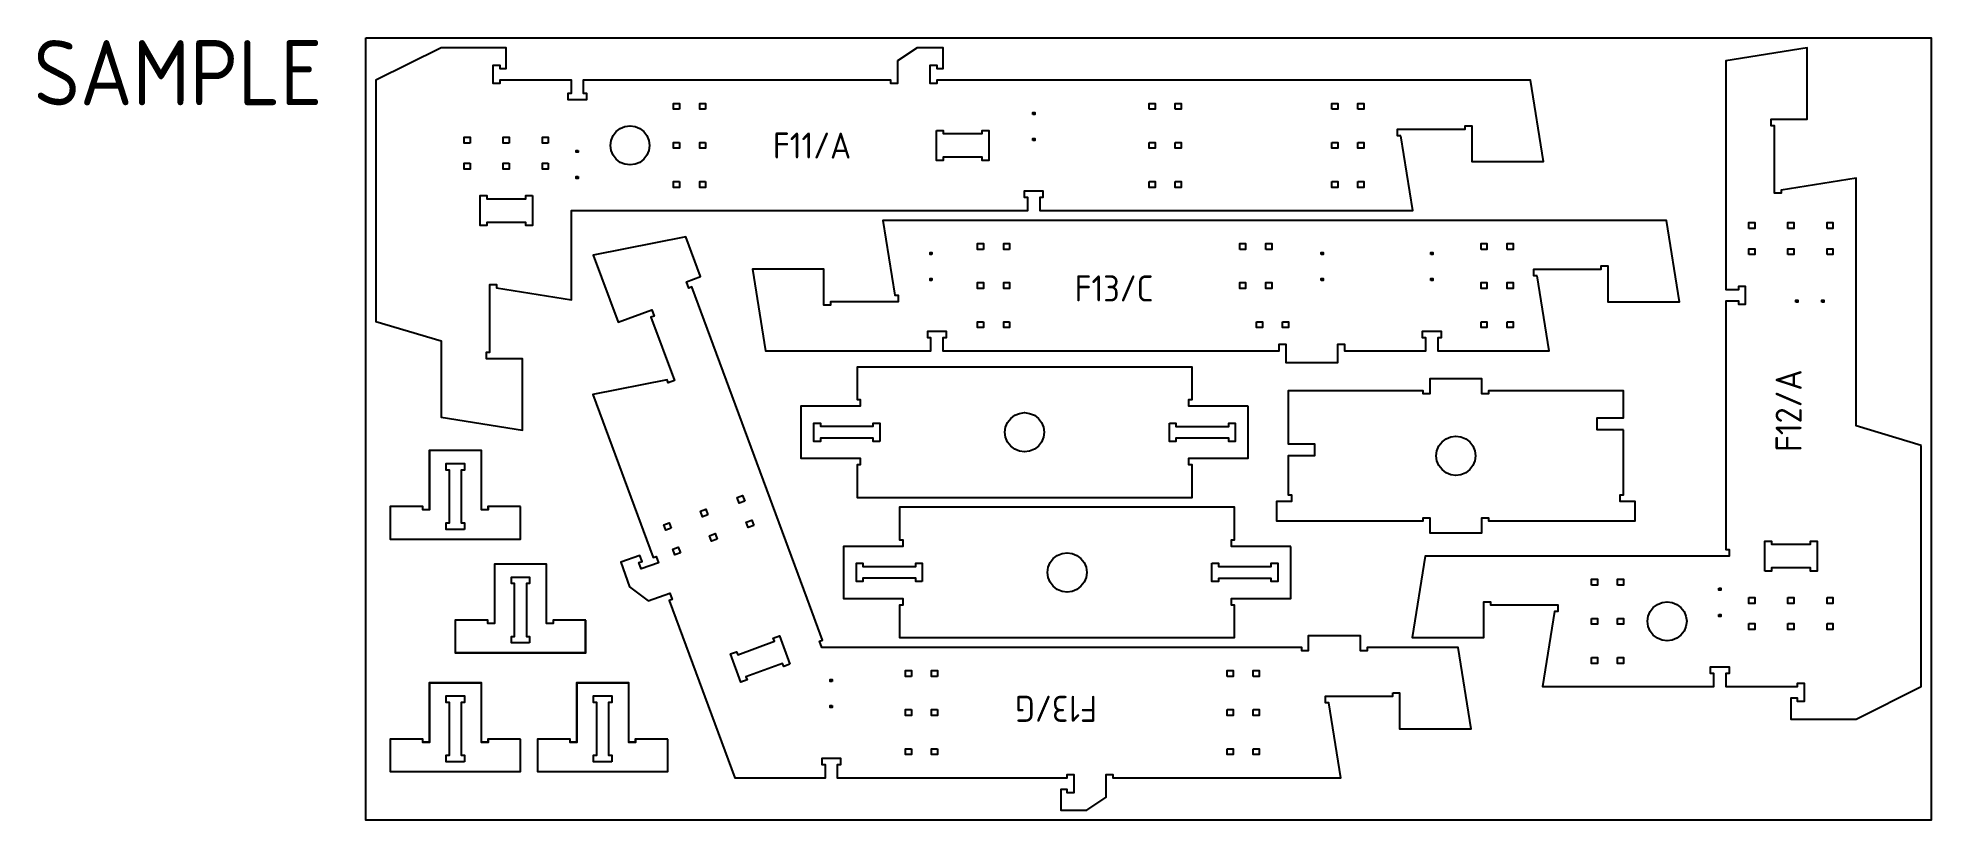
# Model space of a CAD drawing. Header units: inches. Extents: x -521 to 2382, y 5117 to 6317.
import ezdxf

# ---------------------------------------------------------------- set-up
doc = ezdxf.new("R2010")
doc.units = ezdxf.units.IN
doc.header["$MEASUREMENT"] = 0
for name, color, linetype in [('0_BOARD_18mmStructuralPly', 1, 'Continuous'), ('1_6mm tool_18mm deep_outside', 4, 'Continuous'), ('2_6mm tool_18mm deep_inside', 163, 'Continuous'), ('3_9mm tool_18mm deep_hole', 6, 'Continuous'), ('4_3mm tool_18mm deep_hole', 3, 'Continuous'), ('5_3mm tool_2mmDeep_none', 2, 'Continuous')]:
    doc.layers.add(name, color=color, linetype=linetype)
doc.styles.get("Standard").update_dxf_attribs({"font": 'isocp.shx', "height": 40})

msp = doc.modelspace()

# ---------------------------------------------------------------- linework, layer by layer
at = {"layer": '0_BOARD_18mmStructuralPly'}
msp.add_lwpolyline([(-18, 6317.3), (2382, 6317.3), (2382, 5117.3), (-18, 5117.3)], close=True, dxfattribs=at)
at = {"layer": '1_6mm tool_18mm deep_outside'}
for points in [[(1569.1, 6167.2), (1564, 6167.2), (1564, 6177.4), (1667.4, 6177.4), (1667.4, 6182.4), (1677.6, 6182.4), (1677.6, 6127.4), (1787.4, 6127.4), (1767.5, 6252.2), (857.1, 6252.2), (857.1, 6247.2), (846.9, 6247.2), (846.9, 6275.4), (857.1, 6275.4), (857.1, 6270.4), (866.9, 6270.4), (866.9, 6302.2), (827.1, 6302.2), (797.1, 6282.2), (797.1, 6247.2), (786.9, 6247.2), (786.9, 6252.2), (315.1, 6252.2), (315.1, 6232.4), (320.1, 6232.4), (320.1, 6222.2), (291.9, 6222.2), (291.9, 6232.4), (296.9, 6232.4), (296.9, 6252.2), (187.1, 6252.2), (187.1, 6247.2), (176.9, 6247.2), (176.9, 6275.4), (187.1, 6275.4), (187.1, 6270.4), (196.9, 6270.4), (196.9, 6302.2), (97.1, 6302.2), (-2.9, 6252.2), (-2.9, 5882.3), (97.1, 5852.3), (97.1, 5735.3), (221.9, 5715.4), (221.9, 5825.1), (166.9, 5825.1), (166.9, 5835.3), (171.9, 5835.3), (171.9, 5938.7), (182.1, 5938.7), (182.1, 5933.7), (296.9, 5915.4), (296.9, 6052.4), (996.9, 6052.4), (996.9, 6072.2), (991.9, 6072.2), (991.9, 6082.4), (1020.1, 6082.4), (1020.1, 6072.2), (1015.1, 6072.2), (1015.1, 6052.4), (1587.4, 6052.4)], [(2366.9, 5692.2), (2266.9, 5722.2), (2266.9, 6102.2), (2152.1, 6083.8), (2152.1, 6078.8), (2141.9, 6078.8), (2141.9, 6182.2), (2136.9, 6182.2), (2136.9, 6192.4), (2191.9, 6192.4), (2191.9, 6302.2), (2067.1, 6282.2), (2067.1, 5931.4), (2086.9, 5931.4), (2086.9, 5936.4), (2097.1, 5936.4), (2097.1, 5908.2), (2086.9, 5908.2), (2086.9, 5913.2), (2067.1, 5913.2), (2067.1, 5532.4), (2072.1, 5532.4), (2072.1, 5522.2), (2067, 5522.2), (1606.2, 5522.2), (1586.2, 5397.4), (1696, 5397.4), (1696, 5452.4), (1706.2, 5452.4), (1706.2, 5447.4), (1809.6, 5447.4), (1809.6, 5437.2), (1804.6, 5437.2), (1786.2, 5322.4), (2048.9, 5322.4), (2048.9, 5342.2), (2043.9, 5342.2), (2043.9, 5352.4), (2072.1, 5352.4), (2072.1, 5342.2), (2067.1, 5342.2), (2067.1, 5322.4), (2176.9, 5322.4), (2176.9, 5327.4), (2187.1, 5327.4), (2187.1, 5299.2), (2176.9, 5299.2), (2176.9, 5304.2), (2167.1, 5304.2), (2167.1, 5272.4), (2267, 5272.4), (2366.9, 5322.3)], [(1556.7, 5312.4), (1566.9, 5312.4), (1566.9, 5257.4), (1676.7, 5257.4), (1656.7, 5382.2), (1517, 5382.2), (1517, 5377.2), (1506.8, 5377.2), (1506.8, 5400.2), (1427, 5400.2), (1427, 5377.2), (1416.8, 5377.2), (1416.8, 5382.2), (681.1, 5382.2), (677.6, 5391.7), (682.2, 5393.4), (658.6, 5457.2), (481.6, 5935.3), (476.9, 5933.5), (473.3, 5943.1), (494.9, 5951.1), (472.3, 6012.1), (330.5, 5983.9), (368.6, 5880.9), (420.2, 5900), (423.7, 5890.5), (419, 5888.7), (454.9, 5791.8), (445.4, 5788.2), (443.6, 5792.9), (329.6, 5770.3), (422.3, 5520), (427.2, 5521.7), (430.6, 5512.1), (404, 5502.7), (400.6, 5512.3), (405.3, 5514), (402, 5523.2), (372.7, 5512.8), (386, 5475.2), (414.8, 5453.7), (447.9, 5465.4), (451.3, 5455.8), (446.7, 5454.2), (547.4, 5182.4), (686.4, 5182.4), (686.4, 5202.2), (681.4, 5202.2), (681.4, 5212.4), (709.6, 5212.4), (709.6, 5202.2), (704.6, 5202.2), (704.6, 5182.4), (1057.2, 5182.4), (1057.2, 5187.4), (1067.4, 5187.4), (1067.4, 5159.2), (1057.2, 5159.2), (1057.2, 5164.2), (1047.4, 5164.2), (1047.4, 5132.4), (1087.3, 5132.4), (1117.2, 5152.3), (1117.2, 5187.4), (1127.4, 5187.4), (1127.4, 5182.4), (1476.7, 5182.4), (1458.3, 5297.2), (1453.3, 5297.2), (1453.3, 5307.4), (1556.7, 5307.4)], [(1777.9, 5952.2), (1772.9, 5952.2), (1772.9, 5962.4), (1876.3, 5962.4), (1876.3, 5967.4), (1886.5, 5967.4), (1886.5, 5912.4), (1996.3, 5912.4), (1976.3, 6037.2), (774.5, 6037.2), (792.9, 5922.4), (797.9, 5922.4), (797.9, 5912.2), (694.5, 5912.2), (694.5, 5907.2), (684.3, 5907.2), (684.3, 5962.2), (574.5, 5962.2), (594.5, 5837.4), (848.3, 5837.4), (848.3, 5857.2), (843.3, 5857.2), (843.3, 5867.4), (871.5, 5867.4), (871.5, 5857.2), (866.5, 5857.2), (866.5, 5837.4), (1382.3, 5837.4), (1382.3, 5847.4), (1392.5, 5847.4), (1392.5, 5819.4), (1472.3, 5819.4), (1472.3, 5847.4), (1482.5, 5847.4), (1482.5, 5837.4), (1607.3, 5837.4), (1607.3, 5857.2), (1602.3, 5857.2), (1602.3, 5867.4), (1630.5, 5867.4), (1630.5, 5857.2), (1625.5, 5857.2), (1625.5, 5837.4), (1796.3, 5837.4)], [(1334.8, 5752.2), (1243.8, 5752.2), (1243.8, 5762.4), (1248.8, 5762.4), (1248.8, 5812.2), (735, 5812.2), (735, 5762.4), (740, 5762.4), (740, 5752.2), (649, 5752.2), (649, 5672.4), (740, 5672.4), (740, 5662.2), (735, 5662.2), (735, 5612.4), (1248.8, 5612.4), (1248.8, 5662.2), (1243.8, 5662.2), (1243.8, 5672.4), (1334.8, 5672.4)], [(1910.1, 5716.1), (1870.1, 5716.1), (1870.1, 5734.3), (1910.1, 5734.3), (1910.1, 5776), (1703.3, 5776), (1703.3, 5771), (1693.1, 5771), (1693.1, 5794), (1613.3, 5794), (1613.3, 5771), (1603.1, 5771), (1603.1, 5776), (1396.3, 5776), (1396.3, 5694.3), (1436.3, 5694.3), (1436.3, 5676.1), (1396.3, 5676.1), (1396.3, 5616.2), (1401.3, 5616.2), (1401.3, 5606), (1378.3, 5606), (1378.3, 5576.2), (1603.1, 5576.2), (1603.1, 5581.2), (1613.3, 5581.2), (1613.3, 5558.2), (1693.1, 5558.2), (1693.1, 5581.2), (1703.3, 5581.2), (1703.3, 5576.2), (1928.1, 5576.2), (1928.1, 5606), (1905.1, 5606), (1905.1, 5616.2), (1910.1, 5616.2)], [(219.1, 5598.3), (169.1, 5598.3), (169.1, 5593.3), (159.1, 5593.3), (159.1, 5684.3), (79.1, 5684.3), (79.1, 5593.3), (69.1, 5593.3), (69.1, 5598.3), (19.1, 5598.3), (19.1, 5548.3), (219.1, 5548.3)], [(219, 5598.2), (169.2, 5598.2), (169.2, 5593.2), (159, 5593.2), (159, 5684.2), (79.2, 5684.2), (79.2, 5593.2), (69, 5593.2), (69, 5598.2), (19.2, 5598.2), (19.2, 5548.4), (219, 5548.4)], [(1400, 5537.2), (1309, 5537.2), (1309, 5547.4), (1314, 5547.4), (1314, 5597.2), (800.2, 5597.2), (800.2, 5547.4), (805.2, 5547.4), (805.2, 5537.2), (714.2, 5537.2), (714.2, 5457.4), (723.9, 5457.4), (805.2, 5457.4), (805.2, 5447.2), (800.2, 5447.2), (800.2, 5397.4), (1314, 5397.4), (1314, 5447.2), (1309, 5447.2), (1309, 5457.4), (1400, 5457.4)], [(318.9, 5424.1), (268.9, 5424.1), (268.9, 5419.1), (258.9, 5419.1), (258.9, 5510.1), (178.9, 5510.1), (178.9, 5419.1), (168.9, 5419.1), (168.9, 5424.1), (118.9, 5424.1), (118.9, 5374.1), (318.9, 5374.1)], [(318.8, 5424), (269, 5424), (269, 5419), (258.8, 5419), (258.8, 5510), (179, 5510), (179, 5419), (168.8, 5419), (168.8, 5424), (119, 5424), (119, 5374.2), (318.8, 5374.2)], [(219.1, 5241.7), (169.1, 5241.7), (169.1, 5236.7), (159.1, 5236.7), (159.1, 5327.7), (79.1, 5327.7), (79.1, 5236.7), (69.1, 5236.7), (69.1, 5241.7), (19.1, 5241.7), (19.1, 5191.7), (219.1, 5191.7)], [(219, 5241.6), (169.2, 5241.6), (169.2, 5236.6), (159, 5236.6), (159, 5327.6), (79.2, 5327.6), (79.2, 5236.6), (69, 5236.6), (69, 5241.6), (19.2, 5241.6), (19.2, 5191.8), (219, 5191.8)], [(445, 5241.7), (395, 5241.7), (395, 5236.7), (385, 5236.7), (385, 5327.7), (305, 5327.7), (305, 5236.7), (295, 5236.7), (295, 5241.7), (245, 5241.7), (245, 5191.7), (445, 5191.7)], [(444.9, 5241.6), (395.1, 5241.6), (395.1, 5236.6), (384.9, 5236.6), (384.9, 5327.6), (305.1, 5327.6), (305.1, 5236.6), (294.9, 5236.6), (294.9, 5241.6), (245.1, 5241.6), (245.1, 5191.8), (444.9, 5191.8)]]:
    msp.add_lwpolyline(points, close=True, dxfattribs=at)
at = {"layer": '2_6mm tool_18mm deep_inside'}
for points in [[(416.9, 6152.3), (415.9, 6144.5), (412.9, 6137.3), (408.1, 6131.1), (401.9, 6126.3), (394.7, 6123.3), (386.9, 6122.3), (379.1, 6123.3), (371.9, 6126.3), (365.7, 6131.1), (360.9, 6137.3), (357.9, 6144.5), (356.9, 6152.3), (357.9, 6160), (360.9, 6167.3), (365.7, 6173.5), (371.9, 6178.3), (379.1, 6181.2), (386.9, 6182.3), (394.7, 6181.2), (401.9, 6178.3), (408.1, 6173.5), (412.9, 6167.3), (415.9, 6160)], [(856.9, 6175.4), (867.1, 6175.4), (867.1, 6170.4), (926.9, 6170.4), (926.9, 6175.4), (937.1, 6175.4), (937.1, 6129.2), (926.9, 6129.2), (926.9, 6134.2), (867.1, 6134.2), (867.1, 6129.2), (856.9, 6129.2)], [(237.1, 6075.4), (237.1, 6029.2), (226.9, 6029.2), (226.9, 6034.2), (167.1, 6034.2), (167.1, 6029.2), (156.9, 6029.2), (156.9, 6075.4), (167.1, 6075.4), (167.1, 6070.4), (226.9, 6070.4), (226.9, 6075.4)], [(770, 5698.2), (759.8, 5698.2), (759.8, 5703.2), (679, 5703.2), (679, 5698.2), (668.8, 5698.2), (668.8, 5726.4), (679, 5726.4), (679, 5721.4), (759.8, 5721.4), (759.8, 5726.4), (770, 5726.4)], [(1022, 5712.3), (1020.9, 5704.5), (1017.9, 5697.2), (1013.2, 5691), (1006.9, 5686.2), (999.7, 5683.2), (991.9, 5682.2), (984.1, 5683.2), (976.8, 5686.2), (970.6, 5691), (965.8, 5697.2), (962.8, 5704.5), (961.8, 5712.3), (962.8, 5720.1), (965.8, 5727.3), (970.6, 5733.5), (976.8, 5738.3), (984.1, 5741.3), (991.9, 5742.4), (999.7, 5741.3), (1006.9, 5738.3), (1013.2, 5733.5), (1017.9, 5727.3), (1020.9, 5720.1)], [(1213.9, 5726.3), (1223.9, 5726.3), (1223.9, 5721.3), (1304.9, 5721.3), (1304.9, 5726.3), (1314.9, 5726.3), (1314.9, 5698.3), (1304.9, 5698.3), (1304.9, 5703.3), (1223.9, 5703.3), (1223.9, 5698.3), (1213.9, 5698.3)], [(1623.1, 5676.1), (1624.2, 5683.9), (1627.2, 5691.2), (1632, 5697.4), (1638.2, 5702.2), (1645.4, 5705.2), (1653.2, 5706.2), (1661, 5705.2), (1668.3, 5702.2), (1674.5, 5697.4), (1679.3, 5691.2), (1682.3, 5683.9), (1683.3, 5676.1), (1682.3, 5668.3), (1679.3, 5661.1), (1674.5, 5654.9), (1668.3, 5650.1), (1661, 5647.1), (1653.2, 5646), (1645.4, 5647.1), (1638.2, 5650.1), (1632, 5654.9), (1627.2, 5661.1), (1624.2, 5668.3)], [(133.2, 5563.2), (105, 5563.2), (105, 5573.4), (110, 5573.4), (110, 5654.2), (105, 5654.2), (105, 5664.4), (133.2, 5664.4), (133.2, 5654.2), (128.2, 5654.2), (128.2, 5573.4), (133.2, 5573.4)], [(2126.9, 5499.2), (2126.9, 5545.4), (2137.1, 5545.4), (2137.1, 5540.4), (2196.9, 5540.4), (2196.9, 5545.4), (2207.1, 5545.4), (2207.1, 5499.2), (2196.9, 5499.2), (2196.9, 5504.2), (2137.1, 5504.2), (2137.1, 5499.2)], [(1027, 5497.3), (1028, 5505.1), (1031, 5512.3), (1035.8, 5518.5), (1042, 5523.3), (1049.3, 5526.3), (1057.1, 5527.4), (1064.9, 5526.3), (1072.1, 5523.3), (1078.4, 5518.5), (1083.1, 5512.3), (1086.1, 5505.1), (1087.2, 5497.3), (1086.1, 5489.5), (1083.1, 5482.2), (1078.4, 5476), (1072.1, 5471.2), (1064.9, 5468.2), (1057.1, 5467.2), (1049.3, 5468.2), (1042, 5471.2), (1035.8, 5476), (1031, 5482.2), (1028, 5489.5)], [(232.9, 5389.1), (204.9, 5389.1), (204.9, 5399.1), (209.9, 5399.1), (209.9, 5480.1), (204.9, 5480.1), (204.9, 5490.1), (232.9, 5490.1), (232.9, 5480.1), (227.9, 5480.1), (227.9, 5399.1), (232.9, 5399.1)], [(835.1, 5483.3), (825.1, 5483.3), (825.1, 5488.3), (744.1, 5488.3), (744.1, 5483.3), (734.1, 5483.3), (734.1, 5511.3), (744.1, 5511.3), (744.1, 5506.3), (825.1, 5506.3), (825.1, 5511.3), (835.1, 5511.3)], [(1279, 5511.4), (1289.2, 5511.4), (1289.2, 5506.4), (1370, 5506.4), (1370, 5511.4), (1380.2, 5511.4), (1380.2, 5483.2), (1370, 5483.2), (1370, 5488.2), (1289.2, 5488.2), (1289.2, 5483.2), (1279, 5483.2)], [(1948.2, 5430), (1951.2, 5437.3), (1955.9, 5443.5), (1962.2, 5448.3), (1969.4, 5451.2), (1977.2, 5452.3), (1984.9, 5451.2), (1992.2, 5448.3), (1998.4, 5443.5), (2003.1, 5437.3), (2006.1, 5430), (2007.2, 5422.3), (2006.1, 5414.5), (2003.1, 5407.3), (1998.4, 5401.1), (1992.2, 5396.3), (1984.9, 5393.3), (1977.2, 5392.3), (1969.4, 5393.3), (1962.2, 5396.3), (1955.9, 5401.1), (1951.2, 5407.3), (1948.2, 5414.5), (1947.2, 5422.3)], [(632.1, 5356.7), (622.5, 5353.1), (620.8, 5357.8), (564.7, 5337.1), (566.4, 5332.4), (556.9, 5328.8), (540.8, 5372.2), (550.4, 5375.7), (552.1, 5371), (608.2, 5391.8), (606.5, 5396.5), (616, 5400)], [(133.2, 5206.6), (105, 5206.6), (105, 5216.8), (110, 5216.8), (110, 5297.6), (105, 5297.6), (105, 5307.8), (133.2, 5307.8), (133.2, 5297.6), (128.2, 5297.6), (128.2, 5216.8), (133.2, 5216.8)], [(359.1, 5206.6), (330.9, 5206.6), (330.9, 5216.8), (335.9, 5216.8), (335.9, 5297.6), (330.9, 5297.6), (330.9, 5307.8), (359.1, 5307.8), (359.1, 5297.6), (354.1, 5297.6), (354.1, 5216.8), (359.1, 5216.8)]]:
    msp.add_lwpolyline(points, close=True, dxfattribs=at)
at = {"layer": '3_9mm tool_18mm deep_hole'}
for points in [[(462.7, 6207.8), (453.7, 6207.8), (453.7, 6216.8), (462.7, 6216.8)], [(502.7, 6207.8), (493.7, 6207.8), (493.7, 6216.8), (502.7, 6216.8)], [(1183, 6207.8), (1183, 6216.8), (1192, 6216.8), (1192, 6207.8)], [(1223, 6207.8), (1223, 6216.8), (1232, 6216.8), (1232, 6207.8)], [(1463, 6207.8), (1463, 6216.8), (1472, 6216.8), (1472, 6207.8)], [(1503, 6207.8), (1503, 6216.8), (1512, 6216.8), (1512, 6207.8)], [(141.5, 6155.8), (132.5, 6155.8), (132.5, 6164.8), (141.5, 6164.8)], [(201.5, 6155.8), (192.5, 6155.8), (192.5, 6164.8), (201.5, 6164.8)], [(261.5, 6155.8), (252.5, 6155.8), (252.5, 6164.8), (261.5, 6164.8)], [(462.7, 6156.8), (462.7, 6147.8), (453.7, 6147.8), (453.7, 6156.8)], [(502.7, 6156.8), (502.7, 6147.8), (493.7, 6147.8), (493.7, 6156.8)], [(1183, 6156.8), (1192, 6156.8), (1192, 6147.8), (1183, 6147.8)], [(1223, 6156.8), (1232, 6156.8), (1232, 6147.8), (1223, 6147.8)], [(1463, 6156.8), (1472, 6156.8), (1472, 6147.8), (1463, 6147.8)], [(1503, 6156.8), (1512, 6156.8), (1512, 6147.8), (1503, 6147.8)], [(141.5, 6124.8), (141.5, 6115.8), (132.5, 6115.8), (132.5, 6124.8)], [(201.5, 6124.8), (201.5, 6115.8), (192.5, 6115.8), (192.5, 6124.8)], [(261.5, 6124.8), (261.5, 6115.8), (252.5, 6115.8), (252.5, 6124.8)], [(462.7, 6096.8), (462.7, 6087.8), (453.7, 6087.8), (453.7, 6096.8)], [(502.7, 6096.8), (502.7, 6087.8), (493.7, 6087.8), (493.7, 6096.8)], [(1183, 6096.8), (1192, 6096.8), (1192, 6087.8), (1183, 6087.8)], [(1223, 6096.8), (1232, 6096.8), (1232, 6087.8), (1223, 6087.8)], [(1463, 6096.8), (1472, 6096.8), (1472, 6087.8), (1463, 6087.8)], [(1503, 6096.8), (1512, 6096.8), (1512, 6087.8), (1503, 6087.8)], [(2102.5, 6024.8), (2102.5, 6033.8), (2111.5, 6033.8), (2111.5, 6024.8)], [(2162.5, 6024.8), (2162.5, 6033.8), (2171.5, 6033.8), (2171.5, 6024.8)], [(2222.5, 6024.8), (2222.5, 6033.8), (2231.5, 6033.8), (2231.5, 6024.8)], [(928.9, 5992.8), (919.9, 5992.8), (919.9, 6001.8), (928.9, 6001.8)], [(928.9, 5992.8), (919.9, 5992.8), (919.9, 6001.8), (928.9, 6001.8)], [(968.9, 5992.8), (959.9, 5992.8), (959.9, 6001.8), (968.9, 6001.8)], [(968.9, 5992.8), (959.9, 5992.8), (959.9, 6001.8), (968.9, 6001.8)], [(1321.9, 5992.8), (1321.9, 6001.8), (1330.9, 6001.8), (1330.9, 5992.8)], [(1321.9, 5992.8), (1321.9, 6001.8), (1330.9, 6001.8), (1330.9, 5992.8)], [(1361.9, 5992.8), (1361.9, 6001.8), (1370.9, 6001.8), (1370.9, 5992.8)], [(1361.9, 5992.8), (1361.9, 6001.8), (1370.9, 6001.8), (1370.9, 5992.8)], [(1691.9, 5992.8), (1691.9, 6001.8), (1700.9, 6001.8), (1700.9, 5992.8)], [(1691.9, 5992.8), (1691.9, 6001.8), (1700.9, 6001.8), (1700.9, 5992.8)], [(1731.9, 5992.8), (1731.9, 6001.8), (1740.9, 6001.8), (1740.9, 5992.8)], [(1731.9, 5992.8), (1731.9, 6001.8), (1740.9, 6001.8), (1740.9, 5992.8)], [(2102.5, 5984.8), (2102.5, 5993.8), (2111.5, 5993.8), (2111.5, 5984.8)], [(2162.5, 5984.8), (2162.5, 5993.8), (2171.5, 5993.8), (2171.5, 5984.8)], [(2222.5, 5984.8), (2222.5, 5993.8), (2231.5, 5993.8), (2231.5, 5984.8)], [(928.9, 5941.8), (928.9, 5932.8), (919.9, 5932.8), (919.9, 5941.8)], [(928.9, 5932.8), (919.9, 5932.8), (919.9, 5941.8), (928.9, 5941.8)], [(968.9, 5941.8), (968.9, 5932.8), (959.9, 5932.8), (959.9, 5941.8)], [(968.9, 5932.8), (959.9, 5932.8), (959.9, 5941.8), (968.9, 5941.8)], [(1321.9, 5941.8), (1330.9, 5941.8), (1330.9, 5932.8), (1321.9, 5932.8)], [(1321.9, 5932.8), (1321.9, 5941.8), (1330.9, 5941.8), (1330.9, 5932.8)], [(1361.9, 5941.8), (1370.9, 5941.8), (1370.9, 5932.8), (1361.9, 5932.8)], [(1361.9, 5932.8), (1361.9, 5941.8), (1370.9, 5941.8), (1370.9, 5932.8)], [(1691.9, 5941.8), (1700.9, 5941.8), (1700.9, 5932.8), (1691.9, 5932.8)], [(1691.9, 5932.8), (1691.9, 5941.8), (1700.9, 5941.8), (1700.9, 5932.8)], [(1731.9, 5941.8), (1740.9, 5941.8), (1740.9, 5932.8), (1731.9, 5932.8)], [(1731.9, 5932.8), (1731.9, 5941.8), (1740.9, 5941.8), (1740.9, 5932.8)], [(928.9, 5881.8), (928.9, 5872.8), (919.9, 5872.8), (919.9, 5881.8)], [(928.9, 5881.8), (928.9, 5872.8), (919.9, 5872.8), (919.9, 5881.8)], [(968.9, 5881.8), (968.9, 5872.8), (959.9, 5872.8), (959.9, 5881.8)], [(968.9, 5881.8), (968.9, 5872.8), (959.9, 5872.8), (959.9, 5881.8)], [(1347.5, 5881.8), (1356.5, 5881.8), (1356.5, 5872.8), (1347.5, 5872.8)], [(1347.5, 5881.8), (1356.5, 5881.8), (1356.5, 5872.8), (1347.5, 5872.8)], [(1387.5, 5881.8), (1396.5, 5881.8), (1396.5, 5872.8), (1387.5, 5872.8)], [(1387.5, 5881.8), (1396.5, 5881.8), (1396.5, 5872.8), (1387.5, 5872.8)], [(1691.9, 5881.8), (1700.9, 5881.8), (1700.9, 5872.8), (1691.9, 5872.8)], [(1691.9, 5881.8), (1700.9, 5881.8), (1700.9, 5872.8), (1691.9, 5872.8)], [(1731.9, 5881.8), (1740.9, 5881.8), (1740.9, 5872.8), (1731.9, 5872.8)], [(1731.9, 5881.8), (1740.9, 5881.8), (1740.9, 5872.8), (1731.9, 5872.8)], [(562.7, 5606.7), (554.3, 5603.6), (551.1, 5612), (559.6, 5615.1)], [(506.4, 5585.8), (498, 5582.7), (494.9, 5591.2), (503.3, 5594.3)], [(576.6, 5569.2), (568.1, 5566), (565, 5574.5), (573.5, 5577.6)], [(450.2, 5565), (441.7, 5561.9), (438.6, 5570.3), (447, 5573.4)], [(520.3, 5548.3), (511.9, 5545.2), (508.8, 5553.6), (517.2, 5556.8)], [(464.1, 5527.5), (455.6, 5524.4), (452.5, 5532.8), (460.9, 5535.9)], [(1861.3, 5477.8), (1861.3, 5486.8), (1870.3, 5486.8), (1870.3, 5477.8)], [(1901.3, 5477.8), (1901.3, 5486.8), (1910.3, 5486.8), (1910.3, 5477.8)], [(2102.5, 5458.8), (2111.5, 5458.8), (2111.5, 5449.8), (2102.5, 5449.8)], [(2162.5, 5458.8), (2171.5, 5458.8), (2171.5, 5449.8), (2162.5, 5449.8)], [(2222.5, 5458.8), (2231.5, 5458.8), (2231.5, 5449.8), (2222.5, 5449.8)], [(1861.3, 5426.8), (1870.3, 5426.8), (1870.3, 5417.8), (1861.3, 5417.8)], [(1901.3, 5426.8), (1910.3, 5426.8), (1910.3, 5417.8), (1901.3, 5417.8)], [(2102.5, 5418.8), (2111.5, 5418.8), (2111.5, 5409.8), (2102.5, 5409.8)], [(2162.5, 5418.8), (2171.5, 5418.8), (2171.5, 5409.8), (2162.5, 5409.8)], [(2222.5, 5418.8), (2231.5, 5418.8), (2231.5, 5409.8), (2222.5, 5409.8)], [(818.4, 5337.8), (809.4, 5337.8), (809.4, 5346.8), (818.4, 5346.8)], [(858.4, 5337.8), (849.4, 5337.8), (849.4, 5346.8), (858.4, 5346.8)], [(1302.6, 5337.8), (1302.6, 5346.8), (1311.6, 5346.8), (1311.6, 5337.8)], [(1342.6, 5337.8), (1342.6, 5346.8), (1351.6, 5346.8), (1351.6, 5337.8)], [(1861.3, 5366.8), (1870.3, 5366.8), (1870.3, 5357.8), (1861.3, 5357.8)], [(1901.3, 5366.8), (1910.3, 5366.8), (1910.3, 5357.8), (1901.3, 5357.8)], [(818.4, 5286.8), (818.4, 5277.8), (809.4, 5277.8), (809.4, 5286.8)], [(858.4, 5286.8), (858.4, 5277.8), (849.4, 5277.8), (849.4, 5286.8)], [(1302.6, 5286.8), (1311.6, 5286.8), (1311.6, 5277.8), (1302.6, 5277.8)], [(1342.6, 5286.8), (1351.6, 5286.8), (1351.6, 5277.8), (1342.6, 5277.8)], [(818.4, 5226.8), (818.4, 5217.8), (809.4, 5217.8), (809.4, 5226.8)], [(858.4, 5226.8), (858.4, 5217.8), (849.4, 5217.8), (849.4, 5226.8)], [(1302.6, 5226.8), (1311.6, 5226.8), (1311.6, 5217.8), (1302.6, 5217.8)], [(1342.6, 5226.8), (1351.6, 5226.8), (1351.6, 5217.8), (1342.6, 5217.8)]]:
    msp.add_lwpolyline(points, close=True, dxfattribs=at)
at = {"layer": '4_3mm tool_18mm deep_hole'}
for points in [[(1004.5, 6199.9), (1004.5, 6202.9), (1007.5, 6202.9), (1007.5, 6199.9)], [(1004.5, 6159.9), (1004.5, 6162.9), (1007.5, 6162.9), (1007.5, 6159.9)], [(307.5, 6144.7), (307.5, 6141.7), (304.5, 6141.7), (304.5, 6144.7)], [(307.5, 6104.7), (307.5, 6101.7), (304.5, 6101.7), (304.5, 6104.7)], [(849.9, 5984.9), (846.9, 5984.9), (846.9, 5987.9), (849.9, 5987.9)], [(849.9, 5984.9), (846.9, 5984.9), (846.9, 5987.9), (849.9, 5987.9)], [(1446.9, 5984.9), (1446.9, 5987.9), (1449.9, 5987.9), (1449.9, 5984.9)], [(1446.9, 5984.9), (1446.9, 5987.9), (1449.9, 5987.9), (1449.9, 5984.9)], [(1614.9, 5984.9), (1614.9, 5987.9), (1617.9, 5987.9), (1617.9, 5984.9)], [(1614.9, 5984.9), (1614.9, 5987.9), (1617.9, 5987.9), (1617.9, 5984.9)], [(849.9, 5944.9), (846.9, 5944.9), (846.9, 5947.9), (849.9, 5947.9)], [(849.9, 5944.9), (846.9, 5944.9), (846.9, 5947.9), (849.9, 5947.9)], [(1446.9, 5944.9), (1446.9, 5947.9), (1449.9, 5947.9), (1449.9, 5944.9)], [(1446.9, 5944.9), (1446.9, 5947.9), (1449.9, 5947.9), (1449.9, 5944.9)], [(1614.9, 5944.9), (1614.9, 5947.9), (1617.9, 5947.9), (1617.9, 5944.9)], [(1614.9, 5944.9), (1614.9, 5947.9), (1617.9, 5947.9), (1617.9, 5944.9)], [(2174.6, 5911.8), (2174.6, 5914.8), (2177.6, 5914.8), (2177.6, 5911.8)], [(2214.6, 5911.8), (2214.6, 5914.8), (2217.6, 5914.8), (2217.6, 5911.8)], [(2056.5, 5472.9), (2059.5, 5472.9), (2059.5, 5469.9), (2056.5, 5469.9)], [(2056.5, 5432.9), (2059.5, 5432.9), (2059.5, 5429.9), (2056.5, 5429.9)], [(697, 5329.9), (694, 5329.9), (694, 5332.9), (697, 5332.9)], [(697, 5292.9), (697, 5289.9), (694, 5289.9), (694, 5292.9)]]:
    msp.add_lwpolyline(points, close=True, dxfattribs=at)

# ---------------------------------------------------------------- texts
at = {"layer": '0_BOARD_18mmStructuralPly', "insert": (-527.6, 6313.8), "char_height": 100, "attachment_point": 1}
msp.add_mtext_dynamic_manual_height_columns('SAMPLE', width=205.366, gutter_width=500, heights=[0], dxfattribs=at)
at = {"layer": '5_3mm tool_2mmDeep_none', "char_height": 40, "attachment_point": 1}
for s, insert in [('F11/A', (606.1, 6172.1)), ('F13/C', (1068.8, 5952.9))]:
    msp.add_mtext_dynamic_manual_height_columns(s, width=163.379, gutter_width=200, heights=[0], dxfattribs=dict(at, insert=insert))
for s, width, insert, rotation in [('F12/A', 127.962, (2143.5, 5682.1), 90), ('F13/G', 163.379, (1102.8, 5268.2), 180)]:
    msp.add_mtext_dynamic_manual_height_columns(s, width=width, gutter_width=200, heights=[0], dxfattribs=dict(at, insert=insert, rotation=rotation))

doc.saveas('drawing.dxf')
